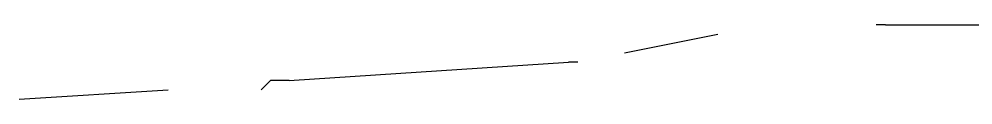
# Model space of a CAD drawing. Extents: x 0.03 to 8.61, y 0.04 to 5.34.
# Drawn here: x 1.988 to 2.705, y 4.074 to 4.13 of the extents above; entities that cross this region are included whole.
import ezdxf

# ---------------------------------------------------------------- set-up
doc = ezdxf.new("R2010")
doc.units = 0

msp = doc.modelspace()

# ---------------------------------------------------------------- linework, layer by layer
at = {"color": 5, "linetype": 'CONTINUOUS'}
for q in [(2.632, 4.13), (2.723, 4.13)]:
    msp.add_line((2.639, 4.13), q, dxfattribs=at)
at = {"color": 7, "linetype": 'CONTINUOUS'}
for p, q in [((2.443, 4.109), (2.513, 4.123)), ((2.191, 4.088), (2.401, 4.102)), ((2.408, 4.102), (2.401, 4.102)), ((2.17, 4.081), (2.177, 4.088)), ((2.184, 4.088), (2.177, 4.088)), ((2.191, 4.088), (2.184, 4.088)), ((1.988, 4.074), (2.1, 4.081))]:
    msp.add_line(p, q, dxfattribs=at)

doc.saveas('drawing.dxf')
